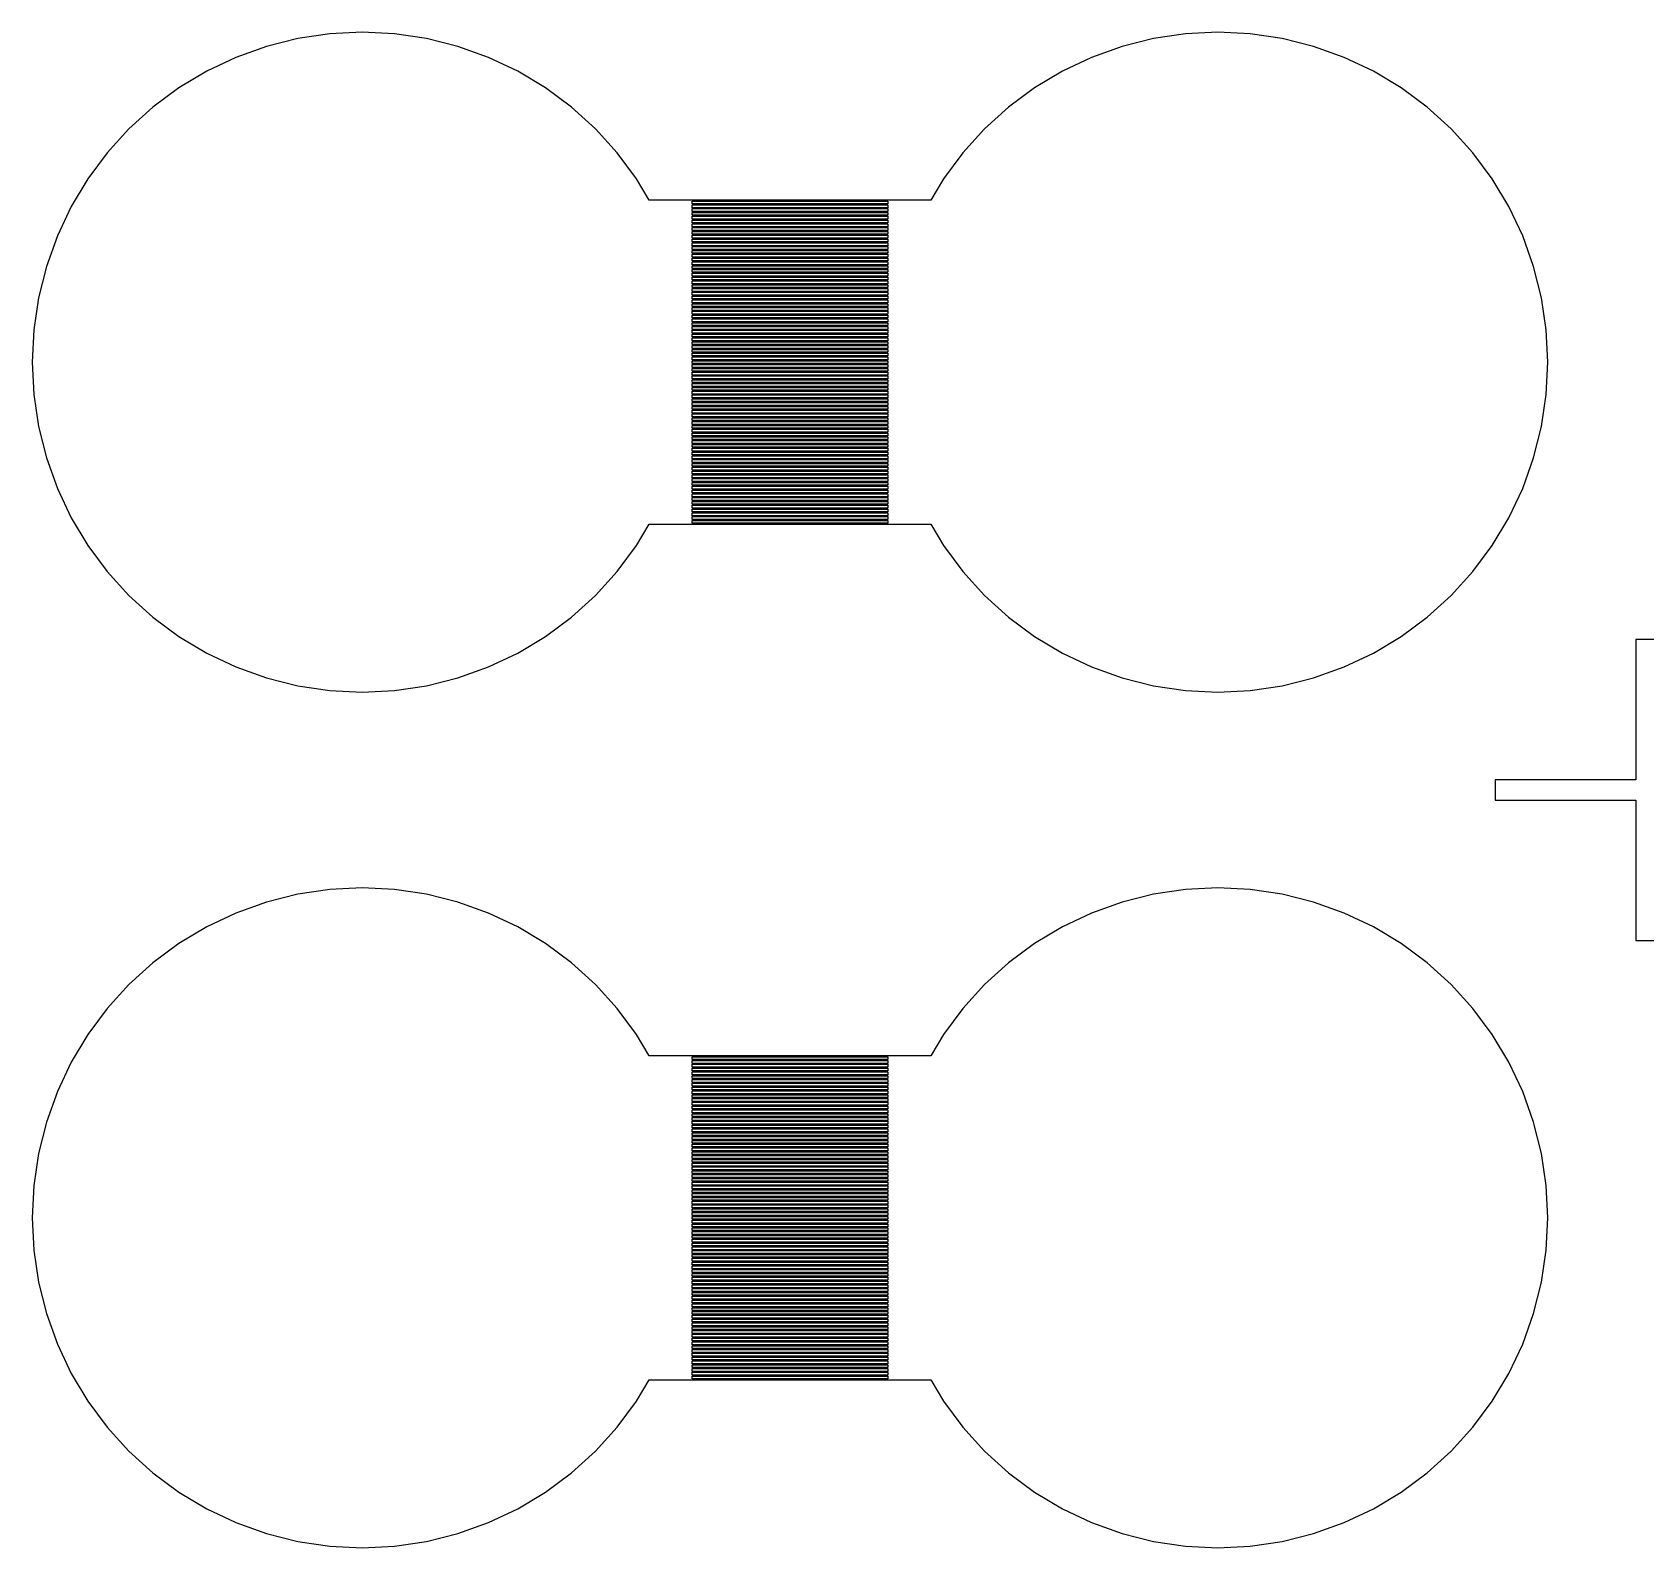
# Model space of a CAD drawing. Extents: x 1 to 107, y 1 to 71.
# Drawn here: x 19.03 to 36, y 19.03 to 34.97 of the extents above; entities that cross this region are included whole.
import ezdxf

# ---------------------------------------------------------------- set-up
doc = ezdxf.new("R2010")
doc.units = 0

msp = doc.modelspace()

# ---------------------------------------------------------------- linework, layer by layer
for p, q in [((22.5, 34.97), (22.1599, 34.9533)), ((22.8401, 34.9533), (22.5, 34.97)), ((31.5, 34.97), (31.1599, 34.9533)), ((31.8401, 34.9533), (31.5, 34.97)), ((21.4927, 34.8206), (21.1721, 34.7059)), ((21.823, 34.9033), (21.4927, 34.8206)), ((22.1599, 34.9533), (21.823, 34.9033)), ((23.177, 34.9033), (22.8401, 34.9533)), ((23.5073, 34.8206), (23.177, 34.9033)), ((23.8279, 34.7059), (23.5073, 34.8206)), ((30.4927, 34.8206), (30.1721, 34.7059)), ((30.823, 34.9033), (30.4927, 34.8206)), ((31.1599, 34.9533), (30.823, 34.9033)), ((32.177, 34.9033), (31.8401, 34.9533)), ((32.5073, 34.8206), (32.177, 34.9033)), ((32.8279, 34.7059), (32.5073, 34.8206)), ((21.1721, 34.7059), (20.8643, 34.5603)), ((24.1358, 34.5603), (23.8279, 34.7059)), ((30.1721, 34.7059), (29.8642, 34.5603)), ((33.1357, 34.5603), (32.8279, 34.7059)), ((20.8643, 34.5603), (20.5722, 34.3852)), ((24.4278, 34.3852), (24.1358, 34.5603)), ((29.8642, 34.5603), (29.5722, 34.3852)), ((33.4278, 34.3852), (33.1357, 34.5603)), ((20.5722, 34.3852), (20.2987, 34.1823)), ((24.7014, 34.1823), (24.4278, 34.3852)), ((29.5722, 34.3852), (29.2986, 34.1823)), ((33.7013, 34.1823), (33.4278, 34.3852)), ((20.2987, 34.1823), (20.0463, 33.9537)), ((24.9537, 33.9537), (24.7014, 34.1823)), ((29.2986, 34.1823), (29.0463, 33.9537)), ((33.9537, 33.9537), (33.7013, 34.1823)), ((20.0463, 33.9537), (19.8177, 33.7013)), ((25.1824, 33.7013), (24.9537, 33.9537)), ((29.0463, 33.9537), (28.8176, 33.7013)), ((34.1823, 33.7013), (33.9537, 33.9537)), ((19.8177, 33.7013), (19.6148, 33.4278)), ((25.3852, 33.4278), (25.1824, 33.7013)), ((28.8176, 33.7013), (28.6148, 33.4278)), ((34.3852, 33.4278), (34.1823, 33.7013)), ((19.6148, 33.4278), (19.4397, 33.1357)), ((25.5188, 33.205), (25.3852, 33.4278)), ((28.6148, 33.4278), (28.4812, 33.205)), ((34.5603, 33.1357), (34.3852, 33.4278)), ((19.4397, 33.1357), (19.2941, 32.8279)), ((28.4812, 33.205), (25.5188, 33.205)), ((25.97, 33.165), (25.97, 33.195)), ((25.97, 33.195), (28.03, 33.195)), ((28.03, 33.165), (25.97, 33.165)), ((25.97, 33.125), (25.97, 33.155)), ((25.97, 33.155), (28.03, 33.155)), ((28.03, 33.125), (25.97, 33.125)), ((25.97, 33.085), (25.97, 33.115)), ((25.97, 33.115), (28.03, 33.115)), ((28.03, 33.195), (28.03, 33.165)), ((28.03, 33.155), (28.03, 33.125)), ((28.03, 33.115), (28.03, 33.085)), ((34.7059, 32.8279), (34.5603, 33.1357)), ((28.03, 33.085), (25.97, 33.085)), ((25.97, 33.045), (25.97, 33.075)), ((25.97, 33.075), (28.03, 33.075)), ((28.03, 33.045), (25.97, 33.045)), ((25.97, 33.005), (25.97, 33.035)), ((25.97, 33.035), (28.03, 33.035)), ((28.03, 33.005), (25.97, 33.005)), ((25.97, 32.965), (25.97, 32.995)), ((25.97, 32.995), (28.03, 32.995)), ((28.03, 32.965), (25.97, 32.965)), ((25.97, 32.925), (25.97, 32.955)), ((25.97, 32.955), (28.03, 32.955)), ((28.03, 32.925), (25.97, 32.925)), ((28.03, 33.075), (28.03, 33.045)), ((28.03, 33.035), (28.03, 33.005)), ((28.03, 32.995), (28.03, 32.965)), ((28.03, 32.955), (28.03, 32.925)), ((19.2941, 32.8279), (19.1794, 32.5073)), ((25.97, 32.885), (25.97, 32.915)), ((25.97, 32.915), (28.03, 32.915)), ((28.03, 32.885), (25.97, 32.885)), ((25.97, 32.845), (25.97, 32.875)), ((25.97, 32.875), (28.03, 32.875)), ((28.03, 32.845), (25.97, 32.845)), ((25.97, 32.805), (25.97, 32.835)), ((25.97, 32.835), (28.03, 32.835)), ((28.03, 32.805), (25.97, 32.805)), ((25.97, 32.765), (25.97, 32.795)), ((25.97, 32.795), (28.03, 32.795)), ((28.03, 32.765), (25.97, 32.765)), ((25.97, 32.725), (25.97, 32.755)), ((25.97, 32.755), (28.03, 32.755)), ((28.03, 32.915), (28.03, 32.885)), ((28.03, 32.875), (28.03, 32.845)), ((28.03, 32.835), (28.03, 32.805)), ((28.03, 32.795), (28.03, 32.765)), ((28.03, 32.755), (28.03, 32.725)), ((34.8206, 32.5073), (34.7059, 32.8279)), ((28.03, 32.725), (25.97, 32.725)), ((25.97, 32.685), (25.97, 32.715)), ((25.97, 32.715), (28.03, 32.715)), ((28.03, 32.685), (25.97, 32.685)), ((25.97, 32.645), (25.97, 32.675)), ((25.97, 32.675), (28.03, 32.675)), ((28.03, 32.645), (25.97, 32.645)), ((25.97, 32.605), (25.97, 32.635)), ((25.97, 32.635), (28.03, 32.635)), ((28.03, 32.605), (25.97, 32.605)), ((25.97, 32.565), (25.97, 32.595)), ((25.97, 32.595), (28.03, 32.595)), ((28.03, 32.715), (28.03, 32.685)), ((28.03, 32.675), (28.03, 32.645)), ((28.03, 32.635), (28.03, 32.605)), ((28.03, 32.595), (28.03, 32.565)), ((19.1794, 32.5073), (19.0967, 32.177)), ((28.03, 32.565), (25.97, 32.565)), ((25.97, 32.525), (25.97, 32.555)), ((25.97, 32.555), (28.03, 32.555)), ((28.03, 32.525), (25.97, 32.525)), ((25.97, 32.485), (25.97, 32.515)), ((25.97, 32.515), (28.03, 32.515)), ((28.03, 32.485), (25.97, 32.485)), ((25.97, 32.445), (25.97, 32.475)), ((25.97, 32.475), (28.03, 32.475)), ((28.03, 32.445), (25.97, 32.445)), ((25.97, 32.405), (25.97, 32.435)), ((25.97, 32.435), (28.03, 32.435)), ((28.03, 32.555), (28.03, 32.525)), ((28.03, 32.515), (28.03, 32.485)), ((28.03, 32.475), (28.03, 32.445)), ((28.03, 32.435), (28.03, 32.405)), ((34.9033, 32.177), (34.8206, 32.5073)), ((28.03, 32.405), (25.97, 32.405)), ((25.97, 32.365), (25.97, 32.395)), ((25.97, 32.395), (28.03, 32.395)), ((28.03, 32.365), (25.97, 32.365)), ((25.97, 32.325), (25.97, 32.355)), ((25.97, 32.355), (28.03, 32.355)), ((28.03, 32.325), (25.97, 32.325)), ((25.97, 32.285), (25.97, 32.315)), ((25.97, 32.315), (28.03, 32.315)), ((28.03, 32.285), (25.97, 32.285)), ((25.97, 32.245), (25.97, 32.275)), ((25.97, 32.275), (28.03, 32.275)), ((28.03, 32.245), (25.97, 32.245)), ((28.03, 32.395), (28.03, 32.365)), ((28.03, 32.355), (28.03, 32.325)), ((28.03, 32.315), (28.03, 32.285)), ((28.03, 32.275), (28.03, 32.245)), ((19.0967, 32.177), (19.0467, 31.8401)), ((25.97, 32.205), (25.97, 32.235)), ((25.97, 32.235), (28.03, 32.235)), ((28.03, 32.205), (25.97, 32.205)), ((25.97, 32.165), (25.97, 32.195)), ((25.97, 32.195), (28.03, 32.195)), ((28.03, 32.165), (25.97, 32.165)), ((25.97, 32.125), (25.97, 32.155)), ((25.97, 32.155), (28.03, 32.155)), ((28.03, 32.125), (25.97, 32.125)), ((25.97, 32.085), (25.97, 32.115)), ((25.97, 32.115), (28.03, 32.115)), ((28.03, 32.085), (25.97, 32.085)), ((25.97, 32.045), (25.97, 32.075)), ((25.97, 32.075), (28.03, 32.075)), ((28.03, 32.235), (28.03, 32.205)), ((28.03, 32.195), (28.03, 32.165)), ((28.03, 32.155), (28.03, 32.125)), ((28.03, 32.115), (28.03, 32.085)), ((28.03, 32.075), (28.03, 32.045)), ((34.9533, 31.8401), (34.9033, 32.177)), ((28.03, 32.045), (25.97, 32.045)), ((25.97, 32.005), (25.97, 32.035)), ((25.97, 32.035), (28.03, 32.035)), ((28.03, 32.005), (25.97, 32.005)), ((25.97, 31.965), (25.97, 31.995)), ((25.97, 31.995), (28.03, 31.995)), ((28.03, 31.965), (25.97, 31.965)), ((25.97, 31.925), (25.97, 31.955)), ((25.97, 31.955), (28.03, 31.955)), ((28.03, 31.925), (25.97, 31.925)), ((25.97, 31.885), (25.97, 31.915)), ((25.97, 31.915), (28.03, 31.915)), ((28.03, 32.035), (28.03, 32.005)), ((28.03, 31.995), (28.03, 31.965)), ((28.03, 31.955), (28.03, 31.925)), ((28.03, 31.915), (28.03, 31.885)), ((19.0467, 31.8401), (19.03, 31.5)), ((28.03, 31.885), (25.97, 31.885)), ((25.97, 31.845), (25.97, 31.875)), ((25.97, 31.875), (28.03, 31.875)), ((28.03, 31.845), (25.97, 31.845)), ((25.97, 31.805), (25.97, 31.835)), ((25.97, 31.835), (28.03, 31.835)), ((28.03, 31.805), (25.97, 31.805)), ((25.97, 31.765), (25.97, 31.795)), ((25.97, 31.795), (28.03, 31.795)), ((28.03, 31.765), (25.97, 31.765)), ((25.97, 31.725), (25.97, 31.755)), ((25.97, 31.755), (28.03, 31.755)), ((28.03, 31.875), (28.03, 31.845)), ((28.03, 31.835), (28.03, 31.805)), ((28.03, 31.795), (28.03, 31.765)), ((28.03, 31.755), (28.03, 31.725)), ((34.97, 31.5), (34.9533, 31.8401)), ((28.03, 31.725), (25.97, 31.725)), ((25.97, 31.685), (25.97, 31.715)), ((25.97, 31.715), (28.03, 31.715)), ((28.03, 31.685), (25.97, 31.685)), ((25.97, 31.645), (25.97, 31.675)), ((25.97, 31.675), (28.03, 31.675)), ((28.03, 31.645), (25.97, 31.645)), ((25.97, 31.605), (25.97, 31.635)), ((25.97, 31.635), (28.03, 31.635)), ((28.03, 31.605), (25.97, 31.605)), ((25.97, 31.565), (25.97, 31.595)), ((25.97, 31.595), (28.03, 31.595)), ((28.03, 31.565), (25.97, 31.565)), ((28.03, 31.715), (28.03, 31.685)), ((28.03, 31.675), (28.03, 31.645)), ((28.03, 31.635), (28.03, 31.605)), ((28.03, 31.595), (28.03, 31.565)), ((19.03, 31.5), (19.0467, 31.1599)), ((25.97, 31.525), (25.97, 31.555)), ((25.97, 31.555), (28.03, 31.555)), ((28.03, 31.525), (25.97, 31.525)), ((25.97, 31.485), (25.97, 31.515)), ((25.97, 31.515), (28.03, 31.515)), ((28.03, 31.485), (25.97, 31.485)), ((25.97, 31.445), (25.97, 31.475)), ((25.97, 31.475), (28.03, 31.475)), ((28.03, 31.445), (25.97, 31.445)), ((25.97, 31.405), (25.97, 31.435)), ((25.97, 31.435), (28.03, 31.435)), ((28.03, 31.405), (25.97, 31.405)), ((25.97, 31.365), (25.97, 31.395)), ((25.97, 31.395), (28.03, 31.395)), ((28.03, 31.555), (28.03, 31.525)), ((28.03, 31.515), (28.03, 31.485)), ((28.03, 31.475), (28.03, 31.445)), ((28.03, 31.435), (28.03, 31.405)), ((28.03, 31.395), (28.03, 31.365)), ((34.9533, 31.1599), (34.97, 31.5)), ((28.03, 31.365), (25.97, 31.365)), ((25.97, 31.325), (25.97, 31.355)), ((25.97, 31.355), (28.03, 31.355)), ((28.03, 31.325), (25.97, 31.325)), ((25.97, 31.285), (25.97, 31.315)), ((25.97, 31.315), (28.03, 31.315)), ((28.03, 31.285), (25.97, 31.285)), ((25.97, 31.245), (25.97, 31.275)), ((25.97, 31.275), (28.03, 31.275)), ((28.03, 31.245), (25.97, 31.245)), ((25.97, 31.205), (25.97, 31.235)), ((25.97, 31.235), (28.03, 31.235)), ((28.03, 31.355), (28.03, 31.325)), ((28.03, 31.315), (28.03, 31.285)), ((28.03, 31.275), (28.03, 31.245)), ((28.03, 31.235), (28.03, 31.205)), ((19.0467, 31.1599), (19.0967, 30.823)), ((28.03, 31.205), (25.97, 31.205)), ((25.97, 31.165), (25.97, 31.195)), ((25.97, 31.195), (28.03, 31.195)), ((28.03, 31.165), (25.97, 31.165)), ((25.97, 31.125), (25.97, 31.155)), ((25.97, 31.155), (28.03, 31.155)), ((28.03, 31.125), (25.97, 31.125)), ((25.97, 31.085), (25.97, 31.115)), ((25.97, 31.115), (28.03, 31.115)), ((28.03, 31.085), (25.97, 31.085)), ((25.97, 31.045), (25.97, 31.075)), ((25.97, 31.075), (28.03, 31.075)), ((28.03, 31.195), (28.03, 31.165)), ((28.03, 31.155), (28.03, 31.125)), ((28.03, 31.115), (28.03, 31.085)), ((28.03, 31.075), (28.03, 31.045)), ((34.9033, 30.823), (34.9533, 31.1599)), ((28.03, 31.045), (25.97, 31.045)), ((25.97, 31.005), (25.97, 31.035)), ((25.97, 31.035), (28.03, 31.035)), ((28.03, 31.005), (25.97, 31.005)), ((25.97, 30.965), (25.97, 30.995)), ((25.97, 30.995), (28.03, 30.995)), ((28.03, 30.965), (25.97, 30.965)), ((25.97, 30.925), (25.97, 30.955)), ((25.97, 30.955), (28.03, 30.955)), ((28.03, 30.925), (25.97, 30.925)), ((25.97, 30.885), (25.97, 30.915)), ((25.97, 30.915), (28.03, 30.915)), ((28.03, 31.035), (28.03, 31.005)), ((28.03, 30.995), (28.03, 30.965)), ((28.03, 30.955), (28.03, 30.925)), ((28.03, 30.915), (28.03, 30.885)), ((19.0967, 30.823), (19.1794, 30.4927)), ((28.03, 30.885), (25.97, 30.885)), ((25.97, 30.845), (25.97, 30.875)), ((25.97, 30.875), (28.03, 30.875)), ((28.03, 30.845), (25.97, 30.845)), ((25.97, 30.805), (25.97, 30.835)), ((25.97, 30.835), (28.03, 30.835)), ((28.03, 30.805), (25.97, 30.805)), ((25.97, 30.765), (25.97, 30.795)), ((25.97, 30.795), (28.03, 30.795)), ((28.03, 30.765), (25.97, 30.765)), ((25.97, 30.725), (25.97, 30.755)), ((25.97, 30.755), (28.03, 30.755)), ((28.03, 30.725), (25.97, 30.725)), ((28.03, 30.875), (28.03, 30.845)), ((28.03, 30.835), (28.03, 30.805)), ((28.03, 30.795), (28.03, 30.765)), ((28.03, 30.755), (28.03, 30.725)), ((34.8206, 30.4927), (34.9033, 30.823)), ((25.97, 30.685), (25.97, 30.715)), ((25.97, 30.715), (28.03, 30.715)), ((28.03, 30.685), (25.97, 30.685)), ((25.97, 30.645), (25.97, 30.675)), ((25.97, 30.675), (28.03, 30.675)), ((28.03, 30.645), (25.97, 30.645)), ((25.97, 30.605), (25.97, 30.635)), ((25.97, 30.635), (28.03, 30.635)), ((28.03, 30.605), (25.97, 30.605)), ((25.97, 30.565), (25.97, 30.595)), ((25.97, 30.595), (28.03, 30.595)), ((28.03, 30.565), (25.97, 30.565)), ((25.97, 30.525), (25.97, 30.555)), ((25.97, 30.555), (28.03, 30.555)), ((28.03, 30.715), (28.03, 30.685)), ((28.03, 30.675), (28.03, 30.645)), ((28.03, 30.635), (28.03, 30.605)), ((28.03, 30.595), (28.03, 30.565)), ((28.03, 30.555), (28.03, 30.525)), ((19.1794, 30.4927), (19.2941, 30.1721)), ((28.03, 30.525), (25.97, 30.525)), ((25.97, 30.485), (25.97, 30.515)), ((25.97, 30.515), (28.03, 30.515)), ((28.03, 30.485), (25.97, 30.485)), ((25.97, 30.445), (25.97, 30.475)), ((25.97, 30.475), (28.03, 30.475)), ((28.03, 30.445), (25.97, 30.445)), ((25.97, 30.405), (25.97, 30.435)), ((25.97, 30.435), (28.03, 30.435)), ((28.03, 30.405), (25.97, 30.405)), ((25.97, 30.365), (25.97, 30.395)), ((25.97, 30.395), (28.03, 30.395)), ((28.03, 30.515), (28.03, 30.485)), ((28.03, 30.475), (28.03, 30.445)), ((28.03, 30.435), (28.03, 30.405)), ((28.03, 30.395), (28.03, 30.365)), ((34.7059, 30.1721), (34.8206, 30.4927)), ((28.03, 30.365), (25.97, 30.365)), ((25.97, 30.325), (25.97, 30.355)), ((25.97, 30.355), (28.03, 30.355)), ((28.03, 30.325), (25.97, 30.325)), ((25.97, 30.285), (25.97, 30.315)), ((25.97, 30.315), (28.03, 30.315)), ((28.03, 30.285), (25.97, 30.285)), ((25.97, 30.245), (25.97, 30.275)), ((25.97, 30.275), (28.03, 30.275)), ((28.03, 30.245), (25.97, 30.245)), ((25.97, 30.205), (25.97, 30.235)), ((25.97, 30.235), (28.03, 30.235)), ((28.03, 30.355), (28.03, 30.325)), ((28.03, 30.315), (28.03, 30.285)), ((28.03, 30.275), (28.03, 30.245)), ((28.03, 30.235), (28.03, 30.205)), ((19.2941, 30.1721), (19.4397, 29.8643)), ((28.03, 30.205), (25.97, 30.205)), ((25.97, 30.165), (25.97, 30.195)), ((25.97, 30.195), (28.03, 30.195)), ((28.03, 30.165), (25.97, 30.165)), ((25.97, 30.125), (25.97, 30.155)), ((25.97, 30.155), (28.03, 30.155)), ((28.03, 30.125), (25.97, 30.125)), ((25.97, 30.085), (25.97, 30.115)), ((25.97, 30.115), (28.03, 30.115)), ((28.03, 30.085), (25.97, 30.085)), ((25.97, 30.045), (25.97, 30.075)), ((25.97, 30.075), (28.03, 30.075)), ((28.03, 30.045), (25.97, 30.045)), ((28.03, 30.195), (28.03, 30.165)), ((28.03, 30.155), (28.03, 30.125)), ((28.03, 30.115), (28.03, 30.085)), ((28.03, 30.075), (28.03, 30.045)), ((34.5603, 29.8643), (34.7059, 30.1721)), ((25.97, 30.005), (25.97, 30.035)), ((25.97, 30.035), (28.03, 30.035)), ((28.03, 30.005), (25.97, 30.005)), ((25.97, 29.965), (25.97, 29.995)), ((25.97, 29.995), (28.03, 29.995)), ((28.03, 29.965), (25.97, 29.965)), ((25.97, 29.925), (25.97, 29.955)), ((25.97, 29.955), (28.03, 29.955)), ((28.03, 29.925), (25.97, 29.925)), ((25.97, 29.885), (25.97, 29.915)), ((25.97, 29.915), (28.03, 29.915)), ((28.03, 29.885), (25.97, 29.885)), ((25.97, 29.845), (25.97, 29.875)), ((25.97, 29.875), (28.03, 29.875)), ((28.03, 30.035), (28.03, 30.005)), ((28.03, 29.995), (28.03, 29.965)), ((28.03, 29.955), (28.03, 29.925)), ((28.03, 29.915), (28.03, 29.885)), ((28.03, 29.875), (28.03, 29.845)), ((19.4397, 29.8643), (19.6148, 29.5722)), ((25.3852, 29.5722), (25.5188, 29.795)), ((25.5188, 29.795), (28.4812, 29.795)), ((28.03, 29.845), (25.97, 29.845)), ((25.97, 29.805), (25.97, 29.835)), ((25.97, 29.835), (28.03, 29.835)), ((28.03, 29.805), (25.97, 29.805)), ((28.03, 29.835), (28.03, 29.805)), ((28.4812, 29.795), (28.6148, 29.5722)), ((34.3852, 29.5722), (34.5603, 29.8643)), ((19.6148, 29.5722), (19.8177, 29.2987)), ((25.1824, 29.2987), (25.3852, 29.5722)), ((28.6148, 29.5722), (28.8176, 29.2987)), ((34.1823, 29.2987), (34.3852, 29.5722)), ((19.8177, 29.2987), (20.0463, 29.0463)), ((24.9537, 29.0463), (25.1824, 29.2987)), ((28.8176, 29.2987), (29.0463, 29.0463)), ((33.9537, 29.0463), (34.1823, 29.2987)), ((20.0463, 29.0463), (20.2987, 28.8177)), ((24.7014, 28.8177), (24.9537, 29.0463)), ((29.0463, 29.0463), (29.2986, 28.8177)), ((33.7013, 28.8177), (33.9537, 29.0463)), ((20.2987, 28.8177), (20.5722, 28.6148)), ((24.4278, 28.6148), (24.7014, 28.8177)), ((29.2986, 28.8177), (29.5722, 28.6148)), ((33.4278, 28.6148), (33.7013, 28.8177)), ((20.5722, 28.6148), (20.8643, 28.4397)), ((24.1358, 28.4397), (24.4278, 28.6148)), ((29.5722, 28.6148), (29.8642, 28.4397)), ((33.1357, 28.4397), (33.4278, 28.6148)), ((36.1055, 28.582), (35.8945, 28.582)), ((35.8945, 28.582), (35.8945, 27.1055)), ((20.8643, 28.4397), (21.1721, 28.2941)), ((23.8279, 28.2941), (24.1358, 28.4397)), ((29.8642, 28.4397), (30.1721, 28.2941)), ((32.8279, 28.2941), (33.1357, 28.4397)), ((21.1721, 28.2941), (21.4927, 28.1794)), ((21.4927, 28.1794), (21.823, 28.0967)), ((23.177, 28.0967), (23.5073, 28.1794)), ((23.5073, 28.1794), (23.8279, 28.2941)), ((30.1721, 28.2941), (30.4927, 28.1794)), ((30.4927, 28.1794), (30.823, 28.0967)), ((32.177, 28.0967), (32.5073, 28.1794)), ((32.5073, 28.1794), (32.8279, 28.2941)), ((21.823, 28.0967), (22.1599, 28.0467)), ((22.1599, 28.0467), (22.5, 28.03)), ((22.5, 28.03), (22.8401, 28.0467)), ((22.8401, 28.0467), (23.177, 28.0967)), ((30.823, 28.0967), (31.1599, 28.0467)), ((31.1599, 28.0467), (31.5, 28.03)), ((31.5, 28.03), (31.8401, 28.0467)), ((31.8401, 28.0467), (32.177, 28.0967)), ((35.8945, 27.1055), (34.418, 27.1055)), ((34.418, 27.1055), (34.418, 26.8945)), ((34.418, 26.8945), (35.8945, 26.8945)), ((35.8945, 26.8945), (35.8945, 25.418)), ((22.5, 25.97), (22.1599, 25.9533)), ((22.8401, 25.9533), (22.5, 25.97)), ((31.5, 25.97), (31.1599, 25.9533)), ((31.8401, 25.9533), (31.5, 25.97)), ((21.4927, 25.8206), (21.1721, 25.7059)), ((21.823, 25.9033), (21.4927, 25.8206)), ((22.1599, 25.9533), (21.823, 25.9033)), ((23.177, 25.9033), (22.8401, 25.9533)), ((23.5073, 25.8206), (23.177, 25.9033)), ((23.8279, 25.7059), (23.5073, 25.8206)), ((30.4927, 25.8206), (30.1721, 25.7059)), ((30.823, 25.9033), (30.4927, 25.8206)), ((31.1599, 25.9533), (30.823, 25.9033)), ((32.177, 25.9033), (31.8401, 25.9533)), ((32.5073, 25.8206), (32.177, 25.9033)), ((32.8279, 25.7059), (32.5073, 25.8206)), ((21.1721, 25.7059), (20.8643, 25.5603)), ((24.1358, 25.5603), (23.8279, 25.7059)), ((30.1721, 25.7059), (29.8642, 25.5603)), ((33.1357, 25.5603), (32.8279, 25.7059)), ((20.8643, 25.5603), (20.5722, 25.3852)), ((24.4278, 25.3852), (24.1358, 25.5603)), ((29.8642, 25.5603), (29.5722, 25.3852)), ((33.4278, 25.3852), (33.1357, 25.5603)), ((20.5722, 25.3852), (20.2987, 25.1823)), ((24.7014, 25.1823), (24.4278, 25.3852)), ((29.5722, 25.3852), (29.2986, 25.1823)), ((33.7013, 25.1823), (33.4278, 25.3852)), ((35.8945, 25.418), (36.1055, 25.418)), ((20.2987, 25.1823), (20.0463, 24.9537)), ((24.9537, 24.9537), (24.7014, 25.1823)), ((29.2986, 25.1823), (29.0463, 24.9537)), ((33.9537, 24.9537), (33.7013, 25.1823)), ((20.0463, 24.9537), (19.8177, 24.7013)), ((25.1824, 24.7013), (24.9537, 24.9537)), ((29.0463, 24.9537), (28.8176, 24.7013)), ((34.1823, 24.7013), (33.9537, 24.9537)), ((19.8177, 24.7013), (19.6148, 24.4278)), ((25.3852, 24.4278), (25.1824, 24.7013)), ((28.8176, 24.7013), (28.6148, 24.4278)), ((34.3852, 24.4278), (34.1823, 24.7013)), ((19.6148, 24.4278), (19.4397, 24.1357)), ((25.5188, 24.205), (25.3852, 24.4278)), ((28.6148, 24.4278), (28.4812, 24.205)), ((34.5603, 24.1357), (34.3852, 24.4278)), ((19.4397, 24.1357), (19.2941, 23.8279)), ((28.4812, 24.205), (25.5188, 24.205)), ((25.97, 24.165), (25.97, 24.195)), ((25.97, 24.195), (28.03, 24.195)), ((28.03, 24.165), (25.97, 24.165)), ((25.97, 24.125), (25.97, 24.155)), ((25.97, 24.155), (28.03, 24.155)), ((28.03, 24.125), (25.97, 24.125)), ((25.97, 24.085), (25.97, 24.115)), ((25.97, 24.115), (28.03, 24.115)), ((28.03, 24.195), (28.03, 24.165)), ((28.03, 24.155), (28.03, 24.125)), ((28.03, 24.115), (28.03, 24.085)), ((34.7059, 23.8279), (34.5603, 24.1357)), ((28.03, 24.085), (25.97, 24.085)), ((25.97, 24.045), (25.97, 24.075)), ((25.97, 24.075), (28.03, 24.075)), ((28.03, 24.045), (25.97, 24.045)), ((25.97, 24.005), (25.97, 24.035)), ((25.97, 24.035), (28.03, 24.035)), ((28.03, 24.005), (25.97, 24.005)), ((25.97, 23.965), (25.97, 23.995)), ((25.97, 23.995), (28.03, 23.995)), ((28.03, 23.965), (25.97, 23.965)), ((25.97, 23.925), (25.97, 23.955)), ((25.97, 23.955), (28.03, 23.955)), ((28.03, 24.075), (28.03, 24.045)), ((28.03, 24.035), (28.03, 24.005)), ((28.03, 23.995), (28.03, 23.965)), ((28.03, 23.955), (28.03, 23.925)), ((19.2941, 23.8279), (19.1794, 23.5073)), ((28.03, 23.925), (25.97, 23.925)), ((25.97, 23.885), (25.97, 23.915)), ((25.97, 23.915), (28.03, 23.915)), ((28.03, 23.885), (25.97, 23.885)), ((25.97, 23.845), (25.97, 23.875)), ((25.97, 23.875), (28.03, 23.875)), ((28.03, 23.845), (25.97, 23.845)), ((25.97, 23.805), (25.97, 23.835)), ((25.97, 23.835), (28.03, 23.835)), ((28.03, 23.805), (25.97, 23.805)), ((25.97, 23.765), (25.97, 23.795)), ((25.97, 23.795), (28.03, 23.795)), ((28.03, 23.765), (25.97, 23.765)), ((28.03, 23.915), (28.03, 23.885)), ((28.03, 23.875), (28.03, 23.845)), ((28.03, 23.835), (28.03, 23.805)), ((28.03, 23.795), (28.03, 23.765)), ((34.8206, 23.5073), (34.7059, 23.8279)), ((25.97, 23.725), (25.97, 23.755)), ((25.97, 23.755), (28.03, 23.755)), ((28.03, 23.725), (25.97, 23.725)), ((25.97, 23.685), (25.97, 23.715)), ((25.97, 23.715), (28.03, 23.715)), ((28.03, 23.685), (25.97, 23.685)), ((25.97, 23.645), (25.97, 23.675)), ((25.97, 23.675), (28.03, 23.675)), ((28.03, 23.645), (25.97, 23.645)), ((25.97, 23.605), (25.97, 23.635)), ((25.97, 23.635), (28.03, 23.635)), ((28.03, 23.605), (25.97, 23.605)), ((25.97, 23.565), (25.97, 23.595)), ((25.97, 23.595), (28.03, 23.595)), ((28.03, 23.755), (28.03, 23.725)), ((28.03, 23.715), (28.03, 23.685)), ((28.03, 23.675), (28.03, 23.645)), ((28.03, 23.635), (28.03, 23.605)), ((28.03, 23.595), (28.03, 23.565)), ((19.1794, 23.5073), (19.0967, 23.177)), ((28.03, 23.565), (25.97, 23.565)), ((25.97, 23.525), (25.97, 23.555)), ((25.97, 23.555), (28.03, 23.555)), ((28.03, 23.525), (25.97, 23.525)), ((25.97, 23.485), (25.97, 23.515)), ((25.97, 23.515), (28.03, 23.515)), ((28.03, 23.485), (25.97, 23.485)), ((25.97, 23.445), (25.97, 23.475)), ((25.97, 23.475), (28.03, 23.475)), ((28.03, 23.445), (25.97, 23.445)), ((25.97, 23.405), (25.97, 23.435)), ((25.97, 23.435), (28.03, 23.435)), ((28.03, 23.555), (28.03, 23.525)), ((28.03, 23.515), (28.03, 23.485)), ((28.03, 23.475), (28.03, 23.445)), ((28.03, 23.435), (28.03, 23.405)), ((34.9033, 23.177), (34.8206, 23.5073)), ((28.03, 23.405), (25.97, 23.405)), ((25.97, 23.365), (25.97, 23.395)), ((25.97, 23.395), (28.03, 23.395)), ((28.03, 23.365), (25.97, 23.365)), ((25.97, 23.325), (25.97, 23.355)), ((25.97, 23.355), (28.03, 23.355)), ((28.03, 23.325), (25.97, 23.325)), ((25.97, 23.285), (25.97, 23.315)), ((25.97, 23.315), (28.03, 23.315)), ((28.03, 23.285), (25.97, 23.285)), ((25.97, 23.245), (25.97, 23.275)), ((25.97, 23.275), (28.03, 23.275)), ((28.03, 23.395), (28.03, 23.365)), ((28.03, 23.355), (28.03, 23.325)), ((28.03, 23.315), (28.03, 23.285)), ((28.03, 23.275), (28.03, 23.245)), ((19.0967, 23.177), (19.0467, 22.8401)), ((28.03, 23.245), (25.97, 23.245)), ((25.97, 23.205), (25.97, 23.235)), ((25.97, 23.235), (28.03, 23.235)), ((28.03, 23.205), (25.97, 23.205)), ((25.97, 23.165), (25.97, 23.195)), ((25.97, 23.195), (28.03, 23.195)), ((28.03, 23.165), (25.97, 23.165)), ((25.97, 23.125), (25.97, 23.155)), ((25.97, 23.155), (28.03, 23.155)), ((28.03, 23.125), (25.97, 23.125)), ((25.97, 23.085), (25.97, 23.115)), ((25.97, 23.115), (28.03, 23.115)), ((28.03, 23.085), (25.97, 23.085)), ((28.03, 23.235), (28.03, 23.205)), ((28.03, 23.195), (28.03, 23.165)), ((28.03, 23.155), (28.03, 23.125)), ((28.03, 23.115), (28.03, 23.085)), ((34.9533, 22.8401), (34.9033, 23.177)), ((25.97, 23.045), (25.97, 23.075)), ((25.97, 23.075), (28.03, 23.075)), ((28.03, 23.045), (25.97, 23.045)), ((25.97, 23.005), (25.97, 23.035)), ((25.97, 23.035), (28.03, 23.035)), ((28.03, 23.005), (25.97, 23.005)), ((25.97, 22.965), (25.97, 22.995)), ((25.97, 22.995), (28.03, 22.995)), ((28.03, 22.965), (25.97, 22.965)), ((25.97, 22.925), (25.97, 22.955)), ((25.97, 22.955), (28.03, 22.955)), ((28.03, 22.925), (25.97, 22.925)), ((25.97, 22.885), (25.97, 22.915)), ((25.97, 22.915), (28.03, 22.915)), ((28.03, 23.075), (28.03, 23.045)), ((28.03, 23.035), (28.03, 23.005)), ((28.03, 22.995), (28.03, 22.965)), ((28.03, 22.955), (28.03, 22.925)), ((28.03, 22.915), (28.03, 22.885)), ((19.0467, 22.8401), (19.03, 22.5)), ((28.03, 22.885), (25.97, 22.885)), ((25.97, 22.845), (25.97, 22.875)), ((25.97, 22.875), (28.03, 22.875)), ((28.03, 22.845), (25.97, 22.845)), ((25.97, 22.805), (25.97, 22.835)), ((25.97, 22.835), (28.03, 22.835)), ((28.03, 22.805), (25.97, 22.805)), ((25.97, 22.765), (25.97, 22.795)), ((25.97, 22.795), (28.03, 22.795)), ((28.03, 22.765), (25.97, 22.765)), ((25.97, 22.725), (25.97, 22.755)), ((25.97, 22.755), (28.03, 22.755)), ((28.03, 22.875), (28.03, 22.845)), ((28.03, 22.835), (28.03, 22.805)), ((28.03, 22.795), (28.03, 22.765)), ((28.03, 22.755), (28.03, 22.725)), ((34.97, 22.5), (34.9533, 22.8401)), ((28.03, 22.725), (25.97, 22.725)), ((25.97, 22.685), (25.97, 22.715)), ((25.97, 22.715), (28.03, 22.715)), ((28.03, 22.685), (25.97, 22.685)), ((25.97, 22.645), (25.97, 22.675)), ((25.97, 22.675), (28.03, 22.675)), ((28.03, 22.645), (25.97, 22.645)), ((25.97, 22.605), (25.97, 22.635)), ((25.97, 22.635), (28.03, 22.635)), ((28.03, 22.605), (25.97, 22.605)), ((25.97, 22.565), (25.97, 22.595)), ((25.97, 22.595), (28.03, 22.595)), ((28.03, 22.715), (28.03, 22.685)), ((28.03, 22.675), (28.03, 22.645)), ((28.03, 22.635), (28.03, 22.605)), ((28.03, 22.595), (28.03, 22.565)), ((19.03, 22.5), (19.0467, 22.1599)), ((28.03, 22.565), (25.97, 22.565)), ((25.97, 22.525), (25.97, 22.555)), ((25.97, 22.555), (28.03, 22.555)), ((28.03, 22.525), (25.97, 22.525)), ((25.97, 22.485), (25.97, 22.515)), ((25.97, 22.515), (28.03, 22.515)), ((28.03, 22.485), (25.97, 22.485)), ((25.97, 22.445), (25.97, 22.475)), ((25.97, 22.475), (28.03, 22.475)), ((28.03, 22.445), (25.97, 22.445)), ((25.97, 22.405), (25.97, 22.435)), ((25.97, 22.435), (28.03, 22.435)), ((28.03, 22.405), (25.97, 22.405)), ((28.03, 22.555), (28.03, 22.525)), ((28.03, 22.515), (28.03, 22.485)), ((28.03, 22.475), (28.03, 22.445)), ((28.03, 22.435), (28.03, 22.405)), ((34.9533, 22.1599), (34.97, 22.5)), ((25.97, 22.365), (25.97, 22.395)), ((25.97, 22.395), (28.03, 22.395)), ((28.03, 22.365), (25.97, 22.365)), ((25.97, 22.325), (25.97, 22.355)), ((25.97, 22.355), (28.03, 22.355)), ((28.03, 22.325), (25.97, 22.325)), ((25.97, 22.285), (25.97, 22.315)), ((25.97, 22.315), (28.03, 22.315)), ((28.03, 22.285), (25.97, 22.285)), ((25.97, 22.245), (25.97, 22.275)), ((25.97, 22.275), (28.03, 22.275)), ((28.03, 22.245), (25.97, 22.245)), ((25.97, 22.205), (25.97, 22.235)), ((25.97, 22.235), (28.03, 22.235)), ((28.03, 22.395), (28.03, 22.365)), ((28.03, 22.355), (28.03, 22.325)), ((28.03, 22.315), (28.03, 22.285)), ((28.03, 22.275), (28.03, 22.245)), ((28.03, 22.235), (28.03, 22.205)), ((19.0467, 22.1599), (19.0967, 21.823)), ((28.03, 22.205), (25.97, 22.205)), ((25.97, 22.165), (25.97, 22.195)), ((25.97, 22.195), (28.03, 22.195)), ((28.03, 22.165), (25.97, 22.165)), ((25.97, 22.125), (25.97, 22.155)), ((25.97, 22.155), (28.03, 22.155)), ((28.03, 22.125), (25.97, 22.125)), ((25.97, 22.085), (25.97, 22.115)), ((25.97, 22.115), (28.03, 22.115)), ((28.03, 22.085), (25.97, 22.085)), ((25.97, 22.045), (25.97, 22.075)), ((25.97, 22.075), (28.03, 22.075)), ((28.03, 22.195), (28.03, 22.165)), ((28.03, 22.155), (28.03, 22.125)), ((28.03, 22.115), (28.03, 22.085)), ((28.03, 22.075), (28.03, 22.045)), ((34.9033, 21.823), (34.9533, 22.1599)), ((28.03, 22.045), (25.97, 22.045)), ((25.97, 22.005), (25.97, 22.035)), ((25.97, 22.035), (28.03, 22.035)), ((28.03, 22.005), (25.97, 22.005)), ((25.97, 21.965), (25.97, 21.995)), ((25.97, 21.995), (28.03, 21.995)), ((28.03, 21.965), (25.97, 21.965)), ((25.97, 21.925), (25.97, 21.955)), ((25.97, 21.955), (28.03, 21.955)), ((28.03, 21.925), (25.97, 21.925)), ((25.97, 21.885), (25.97, 21.915)), ((25.97, 21.915), (28.03, 21.915)), ((28.03, 22.035), (28.03, 22.005)), ((28.03, 21.995), (28.03, 21.965)), ((28.03, 21.955), (28.03, 21.925)), ((28.03, 21.915), (28.03, 21.885)), ((19.0967, 21.823), (19.1794, 21.4927)), ((28.03, 21.885), (25.97, 21.885)), ((25.97, 21.845), (25.97, 21.875)), ((25.97, 21.875), (28.03, 21.875)), ((28.03, 21.845), (25.97, 21.845)), ((25.97, 21.805), (25.97, 21.835)), ((25.97, 21.835), (28.03, 21.835)), ((28.03, 21.805), (25.97, 21.805)), ((25.97, 21.765), (25.97, 21.795)), ((25.97, 21.795), (28.03, 21.795)), ((28.03, 21.765), (25.97, 21.765)), ((25.97, 21.725), (25.97, 21.755)), ((25.97, 21.755), (28.03, 21.755)), ((28.03, 21.725), (25.97, 21.725)), ((28.03, 21.875), (28.03, 21.845)), ((28.03, 21.835), (28.03, 21.805)), ((28.03, 21.795), (28.03, 21.765)), ((28.03, 21.755), (28.03, 21.725)), ((34.8206, 21.4927), (34.9033, 21.823)), ((25.97, 21.685), (25.97, 21.715)), ((25.97, 21.715), (28.03, 21.715)), ((28.03, 21.685), (25.97, 21.685)), ((25.97, 21.645), (25.97, 21.675)), ((25.97, 21.675), (28.03, 21.675)), ((28.03, 21.645), (25.97, 21.645)), ((25.97, 21.605), (25.97, 21.635)), ((25.97, 21.635), (28.03, 21.635)), ((28.03, 21.605), (25.97, 21.605)), ((25.97, 21.565), (25.97, 21.595)), ((25.97, 21.595), (28.03, 21.595)), ((28.03, 21.565), (25.97, 21.565)), ((25.97, 21.525), (25.97, 21.555)), ((25.97, 21.555), (28.03, 21.555)), ((28.03, 21.715), (28.03, 21.685)), ((28.03, 21.675), (28.03, 21.645)), ((28.03, 21.635), (28.03, 21.605)), ((28.03, 21.595), (28.03, 21.565)), ((28.03, 21.555), (28.03, 21.525)), ((19.1794, 21.4927), (19.2941, 21.1721)), ((28.03, 21.525), (25.97, 21.525)), ((25.97, 21.485), (25.97, 21.515)), ((25.97, 21.515), (28.03, 21.515)), ((28.03, 21.485), (25.97, 21.485)), ((25.97, 21.445), (25.97, 21.475)), ((25.97, 21.475), (28.03, 21.475)), ((28.03, 21.445), (25.97, 21.445)), ((25.97, 21.405), (25.97, 21.435)), ((25.97, 21.435), (28.03, 21.435)), ((28.03, 21.405), (25.97, 21.405)), ((25.97, 21.365), (25.97, 21.395)), ((25.97, 21.395), (28.03, 21.395)), ((28.03, 21.515), (28.03, 21.485)), ((28.03, 21.475), (28.03, 21.445)), ((28.03, 21.435), (28.03, 21.405)), ((28.03, 21.395), (28.03, 21.365)), ((34.7059, 21.1721), (34.8206, 21.4927)), ((28.03, 21.365), (25.97, 21.365)), ((25.97, 21.325), (25.97, 21.355)), ((25.97, 21.355), (28.03, 21.355)), ((28.03, 21.325), (25.97, 21.325)), ((25.97, 21.285), (25.97, 21.315)), ((25.97, 21.315), (28.03, 21.315)), ((28.03, 21.285), (25.97, 21.285)), ((25.97, 21.245), (25.97, 21.275)), ((25.97, 21.275), (28.03, 21.275)), ((28.03, 21.245), (25.97, 21.245)), ((25.97, 21.205), (25.97, 21.235)), ((25.97, 21.235), (28.03, 21.235)), ((28.03, 21.355), (28.03, 21.325)), ((28.03, 21.315), (28.03, 21.285)), ((28.03, 21.275), (28.03, 21.245)), ((28.03, 21.235), (28.03, 21.205)), ((19.2941, 21.1721), (19.4397, 20.8643)), ((28.03, 21.205), (25.97, 21.205)), ((25.97, 21.165), (25.97, 21.195)), ((25.97, 21.195), (28.03, 21.195)), ((28.03, 21.165), (25.97, 21.165)), ((25.97, 21.125), (25.97, 21.155)), ((25.97, 21.155), (28.03, 21.155)), ((28.03, 21.125), (25.97, 21.125)), ((25.97, 21.085), (25.97, 21.115)), ((25.97, 21.115), (28.03, 21.115)), ((28.03, 21.085), (25.97, 21.085)), ((25.97, 21.045), (25.97, 21.075)), ((25.97, 21.075), (28.03, 21.075)), ((28.03, 21.045), (25.97, 21.045)), ((28.03, 21.195), (28.03, 21.165)), ((28.03, 21.155), (28.03, 21.125)), ((28.03, 21.115), (28.03, 21.085)), ((28.03, 21.075), (28.03, 21.045)), ((34.5603, 20.8643), (34.7059, 21.1721)), ((25.97, 21.005), (25.97, 21.035)), ((25.97, 21.035), (28.03, 21.035)), ((28.03, 21.005), (25.97, 21.005)), ((25.97, 20.965), (25.97, 20.995)), ((25.97, 20.995), (28.03, 20.995)), ((28.03, 20.965), (25.97, 20.965)), ((25.97, 20.925), (25.97, 20.955)), ((25.97, 20.955), (28.03, 20.955)), ((28.03, 20.925), (25.97, 20.925)), ((25.97, 20.885), (25.97, 20.915)), ((25.97, 20.915), (28.03, 20.915)), ((28.03, 20.885), (25.97, 20.885)), ((25.97, 20.845), (25.97, 20.875)), ((25.97, 20.875), (28.03, 20.875)), ((28.03, 21.035), (28.03, 21.005)), ((28.03, 20.995), (28.03, 20.965)), ((28.03, 20.955), (28.03, 20.925)), ((28.03, 20.915), (28.03, 20.885)), ((28.03, 20.875), (28.03, 20.845)), ((19.4397, 20.8643), (19.6148, 20.5722)), ((25.3852, 20.5722), (25.5188, 20.795)), ((25.5188, 20.795), (28.4812, 20.795)), ((28.03, 20.845), (25.97, 20.845)), ((25.97, 20.805), (25.97, 20.835)), ((25.97, 20.835), (28.03, 20.835)), ((28.03, 20.805), (25.97, 20.805)), ((28.03, 20.835), (28.03, 20.805)), ((28.4812, 20.795), (28.6148, 20.5722)), ((34.3852, 20.5722), (34.5603, 20.8643)), ((19.6148, 20.5722), (19.8177, 20.2987)), ((25.1824, 20.2987), (25.3852, 20.5722)), ((28.6148, 20.5722), (28.8176, 20.2987)), ((34.1823, 20.2987), (34.3852, 20.5722)), ((19.8177, 20.2987), (20.0463, 20.0463)), ((24.9537, 20.0463), (25.1824, 20.2987)), ((28.8176, 20.2987), (29.0463, 20.0463)), ((33.9537, 20.0463), (34.1823, 20.2987)), ((20.0463, 20.0463), (20.2987, 19.8177)), ((24.7014, 19.8177), (24.9537, 20.0463)), ((29.0463, 20.0463), (29.2986, 19.8177)), ((33.7013, 19.8177), (33.9537, 20.0463)), ((20.2987, 19.8177), (20.5722, 19.6148)), ((24.4278, 19.6148), (24.7014, 19.8177)), ((29.2986, 19.8177), (29.5722, 19.6148)), ((33.4278, 19.6148), (33.7013, 19.8177)), ((20.5722, 19.6148), (20.8643, 19.4397)), ((24.1358, 19.4397), (24.4278, 19.6148)), ((29.5722, 19.6148), (29.8642, 19.4397)), ((33.1357, 19.4397), (33.4278, 19.6148)), ((20.8643, 19.4397), (21.1721, 19.2941)), ((23.8279, 19.2941), (24.1358, 19.4397)), ((29.8642, 19.4397), (30.1721, 19.2941)), ((32.8279, 19.2941), (33.1357, 19.4397)), ((21.1721, 19.2941), (21.4927, 19.1794)), ((21.4927, 19.1794), (21.823, 19.0967)), ((23.177, 19.0967), (23.5073, 19.1794)), ((23.5073, 19.1794), (23.8279, 19.2941)), ((30.1721, 19.2941), (30.4927, 19.1794)), ((30.4927, 19.1794), (30.823, 19.0967)), ((32.177, 19.0967), (32.5073, 19.1794)), ((32.5073, 19.1794), (32.8279, 19.2941)), ((21.823, 19.0967), (22.1599, 19.0467)), ((22.1599, 19.0467), (22.5, 19.03)), ((22.5, 19.03), (22.8401, 19.0467)), ((22.8401, 19.0467), (23.177, 19.0967)), ((30.823, 19.0967), (31.1599, 19.0467)), ((31.1599, 19.0467), (31.5, 19.03)), ((31.5, 19.03), (31.8401, 19.0467)), ((31.8401, 19.0467), (32.177, 19.0967))]:
    msp.add_line(p, q)

doc.saveas('drawing.dxf')
